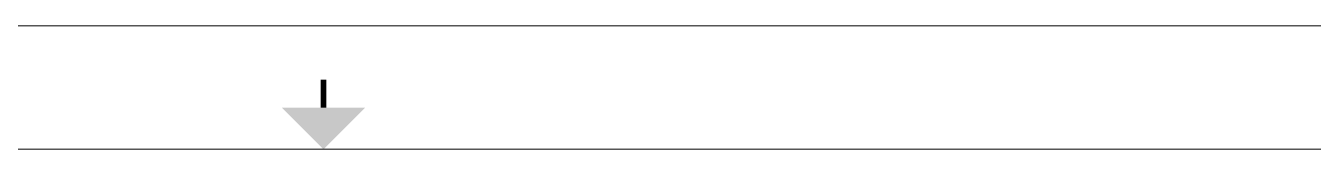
# Model space of a CAD drawing. Header units: millimetres. Extents: x -186 to 966092, y 1050 to 737262.
# Drawn here: x 433835 to 646165, y 716811 to 737262 of the extents above; entities that cross this region are included whole.
import ezdxf
from ezdxf.enums import TextEntityAlignment as Align

# ---------------------------------------------------------------- set-up
doc = ezdxf.new("R2010")
doc.units = ezdxf.units.MM
doc.header["$LTSCALE"] = 25.4
doc.layers.add('Title Block', color=7, linetype='Continuous', lineweight=5)
doc.styles.add('ACANSTS', font='romans.shx', dxfattribs={"height": 25.4})
doc.styles.add('Roman', font='arial.ttf')

# ---------------------------------------------------------------- blocks, each defined once
blk = doc.blocks.new('LONE STAR BLOWER TITLE BLOCK (SIZE A)')
at = {"layer": 'Title Block', "lineweight": 15}
for p, q in [((600.08, 457.2), (0, 457.2)), ((587.38, 444.5), (12.7, 444.5)), ((587.38, 444.5), (12.7, 444.5))]:
    blk.add_line(p, q, dxfattribs=at)
at = {"layer": 'Title Block', "lineweight": 15, "const_width": 0.572}
blk.add_lwpolyline([(300.04, 451.64), (300.04, 448.79)], dxfattribs=at)
at = {"layer": 'Title Block', "lineweight": 15}
blk.add_solid([(295.75, 448.79), (304.32, 448.79), (300.04, 444.5)], dxfattribs=at)
at = {"layer": 'Title Block', "lineweight": 15, "style": 'ACANSTS'}
for tag, p, height in [('DRAWN_BY', (375.45, 58.16), 3.43), ('DRAWN_DATE', (402.66, 58.47), 3.43), ('DRAWING_SUBTITLE', (450.18, 50.21), 5.14), ('CHECKED_BY', (376.02, 49.37), 3.43), ('CHECK_DATE', (402.18, 49.5), 3.43), ('ENGINEER', (375.87, 40.95), 3.43), ('ENG_DATE', (401.95, 40.92), 3.43), ('DRAWING_SUBTITLE', (450.12, 39.35), 5.14), ('MANUFACTURING', (375.76, 32.38), 3.43), ('MFG_DATE', (401.98, 32.46), 3.43), ('CONTROL', (375.76, 23.81), 3.43), ('CONTROL_DATE', (401.98, 23.88), 3.43), ('CAGE_CODE', (455.36, 23.27), 3.43), ('MODEL_FILE_NAME', (230.14, 15.52), 3.43), ('APPROVED_BY', (375.47, 14.54), 3.43), ('APPROVAL_DATE', (401.77, 14.47), 3.43)]:
    blk.add_attdef(tag, p, '', height=height, dxfattribs=at)
at = {"layer": 'Title Block', "lineweight": 15, "style": 'Roman', "flags": 8}
for tag, height, p in [('DWG_NUMBER', 7.14, (484.29, 29.15)), ('SCALE', 3.43, (459.83, 17.88)), ('SHEETNUMBER', 3.43, (539.89, 17.88)), ('TOTA_SHEETS', 3.43, (556.11, 17.82))]:
    blk.add_attdef(tag, text='', height=height, dxfattribs=at).set_placement(p, align=Align.TOP_LEFT)
at = {"layer": 'Title Block', "lineweight": 15, "style": 'ACANSTS'}
blk.add_attdef('REVISION', text='', height=3.43, dxfattribs=at).set_placement((580.38, 22.69), align=Align.CENTER)

msp = doc.modelspace()

# ---------------------------------------------------------------- block references
at = {"xscale": 1610.262423542551, "yscale": 1610.262423542551, "zscale": 1610.262423542551}
msp.add_blockref('LONE STAR BLOWER TITLE BLOCK (SIZE A)', (-185.91, 1049.85), dxfattribs=at)

doc.saveas('drawing.dxf')
